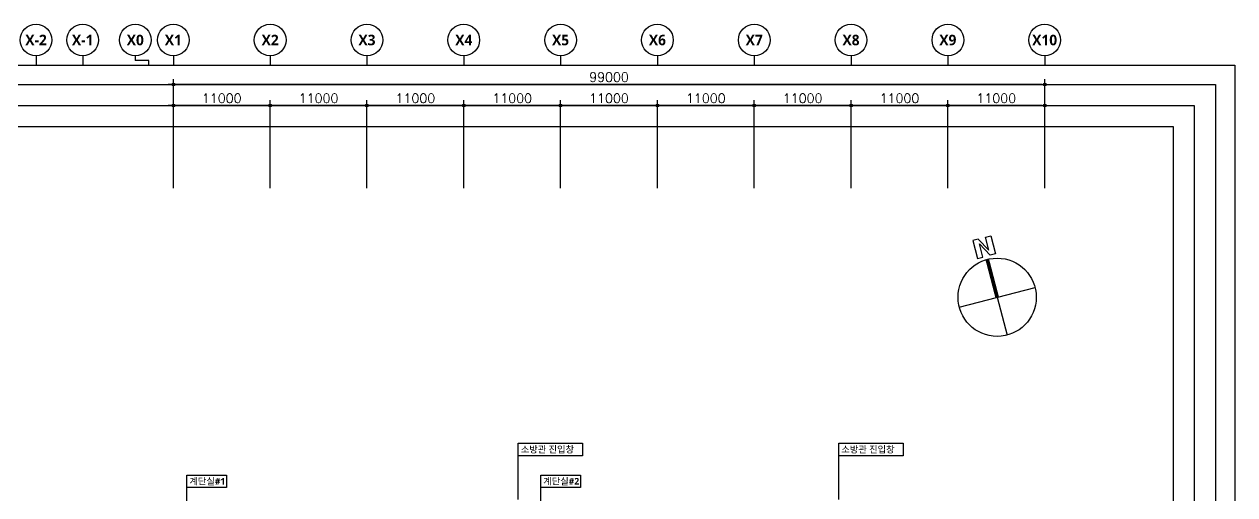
# Model space of a CAD drawing. Header units: millimetres. Extents: x 7833 to 190005487, y 7641 to 455456909.
# Drawn here: x 1074436 to 1211982, y 116147 to 169666 of the extents above; entities that cross this region are included whole.
import ezdxf
from ezdxf.enums import TextEntityAlignment as Align

# ---------------------------------------------------------------- set-up
doc = ezdxf.new("R2010")
doc.units = ezdxf.units.MM
doc.header["$LTSCALE"] = 200
doc.header["$MEASUREMENT"] = 0
doc.header["$PDSIZE"] = -10
doc.layers.get('0').update_dxf_attribs({"linetype": 'CONTINUOUS'})
doc.layers.get('Defpoints').update_dxf_attribs({"color": 153, "linetype": 'CONTINUOUS'})
doc.layers.add('A-ANNO-TEXT2', color=3, linetype='CONTINUOUS')
doc.layers.add('X-SEC-종$0$A-ST-AXIS-BUB', color=7, linetype='CONTINUOUS')
doc.layers.add('Defpoint', color=161, linetype='CONTINUOUS', plot=False)
doc.styles.add('SH_대대리576', font='')
doc.styles.get("Standard").update_dxf_attribs({"font": 'SIMPLEX.shx'})
doc.styles.get('SH_대대리576').set_extended_font_data('NanumGothic', bold=True)
doc.dimstyles.new('SHP 600', dxfattribs={"dimscale": 300, "dimtxt": 3.5, "dimasz": 1, "dimexe": 2, "dimexo": 2, "dimgap": 1, "dimtad": 1, "dimdec": 0, "dimzin": 0, "dimdsep": 46, "dimtxsty": 'Standard', "dimblk": 'DIMDOT', "dimcen": 0.09, "dimclrt": 3, "dimadec": 0, "dimazin": 1, "dimtfac": 1, "dimtdec": 0, "dimtix": 1, "dimtmove": 2, "dimatfit": 0, "dimldrblk": 'DIMDOT', "dimfxl": 1, "dimtolj": 1, "dimtzin": 0, "dimarcsym": 0})

# ---------------------------------------------------------------- blocks, each defined once
blk = doc.blocks.new('DIMDOT')
at = {"color": 0}
blk.add_line((-2, 0), (2, 0), dxfattribs=at)
for radius in [0.5, 0.25]:
    blk.add_circle((0, 0), radius, dxfattribs=at)
blk = doc.blocks.new('*D1800')
at = {"color": 0, "lineweight": -2}
for p, q in [((1091382, 151016), (1091382, 163416)), ((1190082, 162816), (1091682, 162816)), ((1190382, 151016), (1190382, 163416))]:
    blk.add_line(p, q, dxfattribs=at)
at = {"layer": 'Defpoints', "color": 0}
for p in [(1091382, 162816), (1091382, 150416), (1190382, 150416)]:
    blk.add_point(p, dxfattribs=at)
at = {"color": 0, "linetype": 'ByBlock', "lineweight": -2, "xscale": 300, "yscale": 300, "zscale": 300, "rotation": 180}
blk.add_blockref('DIMDOT', (1091382, 162816), dxfattribs=at)
at = {"color": 0, "linetype": 'ByBlock', "lineweight": -2, "xscale": 300, "yscale": 300, "zscale": 300}
blk.add_blockref('DIMDOT', (1190382, 162816), dxfattribs=at)
at = {"color": 3, "insert": (1140882, 163642), "char_height": 1050, "attachment_point": 5}
blk.add_mtext('\\A1;99000', dxfattribs=at)
blk = doc.blocks.new('*D1801')
at = {"color": 0, "lineweight": -2}
for p, q in [((1091382, 151016), (1091382, 161016)), ((1102382, 151016), (1102382, 161016)), ((1102082, 160416), (1091682, 160416))]:
    blk.add_line(p, q, dxfattribs=at)
at = {"layer": 'Defpoints', "color": 0}
for p in [(1091382, 160416), (1091382, 150416), (1102382, 150416)]:
    blk.add_point(p, dxfattribs=at)
at = {"color": 0, "linetype": 'ByBlock', "lineweight": -2, "xscale": 300, "yscale": 300, "zscale": 300, "rotation": 180}
blk.add_blockref('DIMDOT', (1091382, 160416), dxfattribs=at)
at = {"color": 0, "linetype": 'ByBlock', "lineweight": -2, "xscale": 300, "yscale": 300, "zscale": 300}
blk.add_blockref('DIMDOT', (1102382, 160416), dxfattribs=at)
at = {"color": 3, "insert": (1096882, 161242), "char_height": 1050, "attachment_point": 5}
blk.add_mtext('\\A1;11000', dxfattribs=at)
blk = doc.blocks.new('*D1802')
at = {"color": 0, "lineweight": -2}
for p, q in [((1102382, 151016), (1102382, 161016)), ((1113382, 151016), (1113382, 161016)), ((1113082, 160416), (1102682, 160416))]:
    blk.add_line(p, q, dxfattribs=at)
at = {"layer": 'Defpoints', "color": 0}
for p in [(1102382, 160416), (1102382, 150416), (1113382, 150416)]:
    blk.add_point(p, dxfattribs=at)
at = {"color": 0, "linetype": 'ByBlock', "lineweight": -2, "xscale": 300, "yscale": 300, "zscale": 300, "rotation": 180}
blk.add_blockref('DIMDOT', (1102382, 160416), dxfattribs=at)
at = {"color": 0, "linetype": 'ByBlock', "lineweight": -2, "xscale": 300, "yscale": 300, "zscale": 300}
blk.add_blockref('DIMDOT', (1113382, 160416), dxfattribs=at)
at = {"color": 3, "insert": (1107882, 161242), "char_height": 1050, "attachment_point": 5}
blk.add_mtext('\\A1;11000', dxfattribs=at)
blk = doc.blocks.new('*D1803')
at = {"color": 0, "lineweight": -2}
for p, q in [((1113382, 151016), (1113382, 161016)), ((1124382, 151016), (1124382, 161016)), ((1124082, 160416), (1113682, 160416))]:
    blk.add_line(p, q, dxfattribs=at)
at = {"layer": 'Defpoints', "color": 0}
for p in [(1113382, 160416), (1113382, 150416), (1124382, 150416)]:
    blk.add_point(p, dxfattribs=at)
at = {"color": 0, "linetype": 'ByBlock', "lineweight": -2, "xscale": 300, "yscale": 300, "zscale": 300, "rotation": 180}
blk.add_blockref('DIMDOT', (1113382, 160416), dxfattribs=at)
at = {"color": 0, "linetype": 'ByBlock', "lineweight": -2, "xscale": 300, "yscale": 300, "zscale": 300}
blk.add_blockref('DIMDOT', (1124382, 160416), dxfattribs=at)
at = {"color": 3, "insert": (1118882, 161242), "char_height": 1050, "attachment_point": 5}
blk.add_mtext('\\A1;11000', dxfattribs=at)
blk = doc.blocks.new('*D1804')
at = {"color": 0, "lineweight": -2}
for p, q in [((1124382, 151016), (1124382, 161016)), ((1135382, 151016), (1135382, 161016)), ((1135082, 160416), (1124682, 160416))]:
    blk.add_line(p, q, dxfattribs=at)
at = {"layer": 'Defpoints', "color": 0}
for p in [(1124382, 160416), (1124382, 150416), (1135382, 150416)]:
    blk.add_point(p, dxfattribs=at)
at = {"color": 0, "linetype": 'ByBlock', "lineweight": -2, "xscale": 300, "yscale": 300, "zscale": 300, "rotation": 180}
blk.add_blockref('DIMDOT', (1124382, 160416), dxfattribs=at)
at = {"color": 0, "linetype": 'ByBlock', "lineweight": -2, "xscale": 300, "yscale": 300, "zscale": 300}
blk.add_blockref('DIMDOT', (1135382, 160416), dxfattribs=at)
at = {"color": 3, "insert": (1129882, 161242), "char_height": 1050, "attachment_point": 5}
blk.add_mtext('\\A1;11000', dxfattribs=at)
blk = doc.blocks.new('*D1805')
at = {"color": 0, "lineweight": -2}
for p, q in [((1135382, 151016), (1135382, 161016)), ((1146382, 151016), (1146382, 161016)), ((1146082, 160416), (1135682, 160416))]:
    blk.add_line(p, q, dxfattribs=at)
at = {"layer": 'Defpoints', "color": 0}
for p in [(1135382, 160416), (1135382, 150416), (1146382, 150416)]:
    blk.add_point(p, dxfattribs=at)
at = {"color": 0, "linetype": 'ByBlock', "lineweight": -2, "xscale": 300, "yscale": 300, "zscale": 300, "rotation": 180}
blk.add_blockref('DIMDOT', (1135382, 160416), dxfattribs=at)
at = {"color": 0, "linetype": 'ByBlock', "lineweight": -2, "xscale": 300, "yscale": 300, "zscale": 300}
blk.add_blockref('DIMDOT', (1146382, 160416), dxfattribs=at)
at = {"color": 3, "insert": (1140882, 161242), "char_height": 1050, "attachment_point": 5}
blk.add_mtext('\\A1;11000', dxfattribs=at)
blk = doc.blocks.new('*D1806')
at = {"color": 0, "lineweight": -2}
for p, q in [((1146382, 151016), (1146382, 161016)), ((1157382, 151016), (1157382, 161016)), ((1157082, 160416), (1146682, 160416))]:
    blk.add_line(p, q, dxfattribs=at)
at = {"layer": 'Defpoints', "color": 0}
for p in [(1146382, 160416), (1146382, 150416), (1157382, 150416)]:
    blk.add_point(p, dxfattribs=at)
at = {"color": 0, "linetype": 'ByBlock', "lineweight": -2, "xscale": 300, "yscale": 300, "zscale": 300, "rotation": 180}
blk.add_blockref('DIMDOT', (1146382, 160416), dxfattribs=at)
at = {"color": 0, "linetype": 'ByBlock', "lineweight": -2, "xscale": 300, "yscale": 300, "zscale": 300}
blk.add_blockref('DIMDOT', (1157382, 160416), dxfattribs=at)
at = {"color": 3, "insert": (1151882, 161242), "char_height": 1050, "attachment_point": 5}
blk.add_mtext('\\A1;11000', dxfattribs=at)
blk = doc.blocks.new('*D1807')
at = {"color": 0, "lineweight": -2}
for p, q in [((1157382, 151016), (1157382, 161016)), ((1168382, 151016), (1168382, 161016)), ((1168082, 160416), (1157682, 160416))]:
    blk.add_line(p, q, dxfattribs=at)
at = {"layer": 'Defpoints', "color": 0}
for p in [(1157382, 160416), (1157382, 150416), (1168382, 150416)]:
    blk.add_point(p, dxfattribs=at)
at = {"color": 0, "linetype": 'ByBlock', "lineweight": -2, "xscale": 300, "yscale": 300, "zscale": 300, "rotation": 180}
blk.add_blockref('DIMDOT', (1157382, 160416), dxfattribs=at)
at = {"color": 0, "linetype": 'ByBlock', "lineweight": -2, "xscale": 300, "yscale": 300, "zscale": 300}
blk.add_blockref('DIMDOT', (1168382, 160416), dxfattribs=at)
at = {"color": 3, "insert": (1162882, 161242), "char_height": 1050, "attachment_point": 5}
blk.add_mtext('\\A1;11000', dxfattribs=at)
blk = doc.blocks.new('*D1808')
at = {"color": 0, "lineweight": -2}
for p, q in [((1168382, 151016), (1168382, 161016)), ((1179382, 151016), (1179382, 161016)), ((1179082, 160416), (1168682, 160416))]:
    blk.add_line(p, q, dxfattribs=at)
at = {"layer": 'Defpoints', "color": 0}
for p in [(1168382, 160416), (1168382, 150416), (1179382, 150416)]:
    blk.add_point(p, dxfattribs=at)
at = {"color": 0, "linetype": 'ByBlock', "lineweight": -2, "xscale": 300, "yscale": 300, "zscale": 300, "rotation": 180}
blk.add_blockref('DIMDOT', (1168382, 160416), dxfattribs=at)
at = {"color": 0, "linetype": 'ByBlock', "lineweight": -2, "xscale": 300, "yscale": 300, "zscale": 300}
blk.add_blockref('DIMDOT', (1179382, 160416), dxfattribs=at)
at = {"color": 3, "insert": (1173882, 161242), "char_height": 1050, "attachment_point": 5}
blk.add_mtext('\\A1;11000', dxfattribs=at)
blk = doc.blocks.new('*D1809')
at = {"color": 0, "lineweight": -2}
for p, q in [((1179382, 151016), (1179382, 161016)), ((1190382, 151016), (1190382, 161016)), ((1190082, 160416), (1179682, 160416))]:
    blk.add_line(p, q, dxfattribs=at)
at = {"layer": 'Defpoints', "color": 0}
for p in [(1179382, 160416), (1179382, 150416), (1190382, 150416)]:
    blk.add_point(p, dxfattribs=at)
at = {"color": 0, "linetype": 'ByBlock', "lineweight": -2, "xscale": 300, "yscale": 300, "zscale": 300, "rotation": 180}
blk.add_blockref('DIMDOT', (1179382, 160416), dxfattribs=at)
at = {"color": 0, "linetype": 'ByBlock', "lineweight": -2, "xscale": 300, "yscale": 300, "zscale": 300}
blk.add_blockref('DIMDOT', (1190382, 160416), dxfattribs=at)
at = {"color": 3, "insert": (1184882, 161242), "char_height": 1050, "attachment_point": 5}
blk.add_mtext('\\A1;11000', dxfattribs=at)
blk = doc.blocks.new('X-SEC-종$0$A-ST-AXIS-BUB-1')
at = {"layer": 'X-SEC-종$0$A-ST-AXIS-BUB'}
blk.add_line((0, 350), (0, 0), dxfattribs=at)
blk.add_circle((0, 950), 600, dxfattribs=at)
blk = doc.blocks.new('A$C75C439D1')
at = {"layer": 'X-SEC-종$0$A-ST-AXIS-BUB'}
blk.add_line((1800, 1050, -103000), (1800, 525, -103000), dxfattribs=at)
at = {"layer": 'X-SEC-종$0$A-ST-AXIS-BUB', "elevation": -103000}
blk.add_lwpolyline([(3323, 0), (3323, 525), (1800, 525)], dxfattribs=at)
at = {"layer": 'X-SEC-종$0$A-ST-AXIS-BUB'}
blk.add_circle((1800, 2850, -103000), 1800, dxfattribs=at)
blk = doc.blocks.new('dr-sy-018-D-M')
for p, q in [((-1, 16.4), (-2.5, 16.4)), ((-2.5, 16.4), (-2.5, 11.4)), ((-1, 16.4), (1, 12.8)), ((1, 12.8), (1, 16.4)), ((1, 16.4), (2.5, 16.4)), ((2.5, 16.4), (2.5, 11.4)), ((-1, 15.09), (1.05, 11.4)), ((-1, 11.4), (-1, 15.09)), ((-2.5, 11.4), (-1, 11.4)), ((2.5, 11.4), (1.05, 11.4)), ((-10.5, 0), (10.5, 0)), ((0, 0), (0, -10.5))]:
    blk.add_line(p, q)
at = {"const_width": 1}
blk.add_lwpolyline([(0, 10.5), (0, 0)], dxfattribs=at)
blk.add_circle((0, 0), 10.5)

msp = doc.modelspace()

# ---------------------------------------------------------------- linework, layer by layer
at = {"elevation": 103000}
for points in [[(1130571, 122009.3), (1137870.7, 122009.3), (1137870.7, 120579.3), (1130571, 120579.3)], [(1166991.4, 122009.3), (1174291.1, 122009.3), (1174291.1, 120579.3), (1166991.4, 120579.3)], [(1092912.8, 118395.3), (1097422.8, 118395.3), (1097422.8, 116965.3), (1092912.8, 116965.3)], [(1133116.8, 118395.3), (1137626.8, 118395.3), (1137626.8, 116965.3), (1133116.8, 116965.3)]]:
    msp.add_lwpolyline(points, close=True, dxfattribs=at)
for points in [[(1130571, 115598.3), (1130571, 120579.3)], [(1166991.4, 115598.3), (1166991.4, 120579.3)], [(1092912.8, 113570.3), (1092912.8, 116965.3)], [(1133116.8, 113570.3), (1133116.8, 116965.3)]]:
    msp.add_lwpolyline(points, dxfattribs=at)
at = {"layer": 'Defpoint', "elevation": 103000}
for points in [[(1211981.8, 36444.9), (1040781.8, 36444.9), (1040781.8, 165016.3), (1211981.8, 165016.3)], [(1209781.8, 38644.9), (1042981.8, 38644.9), (1042981.8, 162816.3), (1209781.8, 162816.3)], [(1207381.8, 41044.9), (1045381.8, 41044.9), (1045381.8, 160416.3), (1207381.8, 160416.3)], [(1204981.8, 43444.9), (1047781.8, 43444.9), (1047781.8, 158016.3), (1204981.8, 158016.3)]]:
    msp.add_lwpolyline(points, close=True, dxfattribs=at)

# ---------------------------------------------------------------- block references
at = {"xscale": 423.3600000000444, "yscale": 423.3600000000444, "zscale": 423.3600000000444, "rotation": 14.62512501076412}
msp.add_blockref('dr-sy-018-D-M', (1184982.9, 138611.2, 103000), dxfattribs=at)
at = {"layer": 'X-SEC-종$0$A-ST-AXIS-BUB', "xscale": 3, "yscale": 3, "zscale": 3}
for p in [(1075781.8, 165016.3, 103000), (1081081.8, 165016.3, 103000), (1091381.8, 165016.3, 103000), (1102381.8, 165016.3, 103000), (1113381.8, 165016.3, 103000), (1124381.8, 165016.3, 103000), (1135381.8, 165016.3, 103000), (1146381.8, 165016.3, 103000), (1157381.8, 165016.3, 103000), (1168381.8, 165016.3, 103000), (1179381.8, 165016.3, 103000), (1190381.8, 165016.3, 103000)]:
    msp.add_blockref('X-SEC-종$0$A-ST-AXIS-BUB-1', p, dxfattribs=at)
at = {"layer": 'X-SEC-종$0$A-ST-AXIS-BUB'}
msp.add_blockref('A$C75C439D1', (1085258.9, 165016.3), dxfattribs=at)

# ---------------------------------------------------------------- texts
at = {"layer": 'A-ANNO-TEXT2', "style": 'SH_대대리576'}
for s, p in [('소방관 진입창', (1130859.8, 120929.1, 103000)), ('소방관 진입창', (1167280.3, 120929.1, 103000)), ('계단실#1', (1093201.6, 117315.1, 103000)), ('계단실#2', (1133405.7, 117315.1, 103000))]:
    msp.add_text(s, height=750, dxfattribs=at).set_placement(p)
at = {"layer": 'X-SEC-종$0$A-ST-AXIS-BUB', "style": 'SH_대대리576'}
for s, p in [('X-2', (1075781.8, 167866.3, 103000)), ('X-1', (1081081.8, 167866.3, 103000)), ('X0', (1087058.9, 167866.3, 103000)), ('X1', (1091381.8, 167866.3, 103000)), ('X2', (1102381.8, 167866.3, 103000)), ('X3', (1113381.8, 167866.3, 103000)), ('X4', (1124381.8, 167866.3, 103000)), ('X5', (1135381.8, 167866.3, 103000)), ('X6', (1146381.8, 167866.3, 103000)), ('X7', (1157381.8, 167866.3, 103000)), ('X8', (1168381.8, 167866.3, 103000)), ('X9', (1179381.8, 167866.3, 103000)), ('X10', (1190381.8, 167866.3, 103000))]:
    msp.add_text(s, height=1200, dxfattribs=at).set_placement(p, align=Align.MIDDLE_CENTER)

# ---------------------------------------------------------------- dimensions: what is measured, and where the dimension line sits
for base, p1, p2, picture, middle in [((1091381.8, 162816.3, 103000), (1190381.8, 150416.3, 103000), (1091381.8, 150416.3, 103000), '*D1800', (1140881.8, 163642, 103000)), ((1091381.8, 160416.3, 103000), (1102381.8, 150416.3, 103000), (1091381.8, 150416.3, 103000), '*D1801', (1096881.8, 161242, 103000)), ((1102381.8, 160416.3, 103000), (1113381.8, 150416.3, 103000), (1102381.8, 150416.3, 103000), '*D1802', (1107881.8, 161242, 103000)), ((1113381.8, 160416.3, 103000), (1124381.8, 150416.3, 103000), (1113381.8, 150416.3, 103000), '*D1803', (1118881.8, 161242, 103000)), ((1124381.8, 160416.3, 103000), (1135381.8, 150416.3, 103000), (1124381.8, 150416.3, 103000), '*D1804', (1129881.8, 161242, 103000)), ((1135381.8, 160416.3, 103000), (1146381.8, 150416.3, 103000), (1135381.8, 150416.3, 103000), '*D1805', (1140881.8, 161242, 103000)), ((1146381.8, 160416.3, 103000), (1157381.8, 150416.3, 103000), (1146381.8, 150416.3, 103000), '*D1806', (1151881.8, 161242, 103000)), ((1157381.8, 160416.3, 103000), (1168381.8, 150416.3, 103000), (1157381.8, 150416.3, 103000), '*D1807', (1162881.8, 161242, 103000)), ((1168381.8, 160416.3, 103000), (1179381.8, 150416.3, 103000), (1168381.8, 150416.3, 103000), '*D1808', (1173881.8, 161242, 103000)), ((1179381.8, 160416.3, 103000), (1190381.8, 150416.3, 103000), (1179381.8, 150416.3, 103000), '*D1809', (1184881.8, 161242, 103000))]:
    dim = msp.add_linear_dim(base=base, p1=p1, p2=p2, dimstyle='SHP 600')
    dim.commit()
    dim.dimension.update_dxf_attribs({"geometry": picture, "text_midpoint": middle})

doc.saveas('drawing.dxf')
